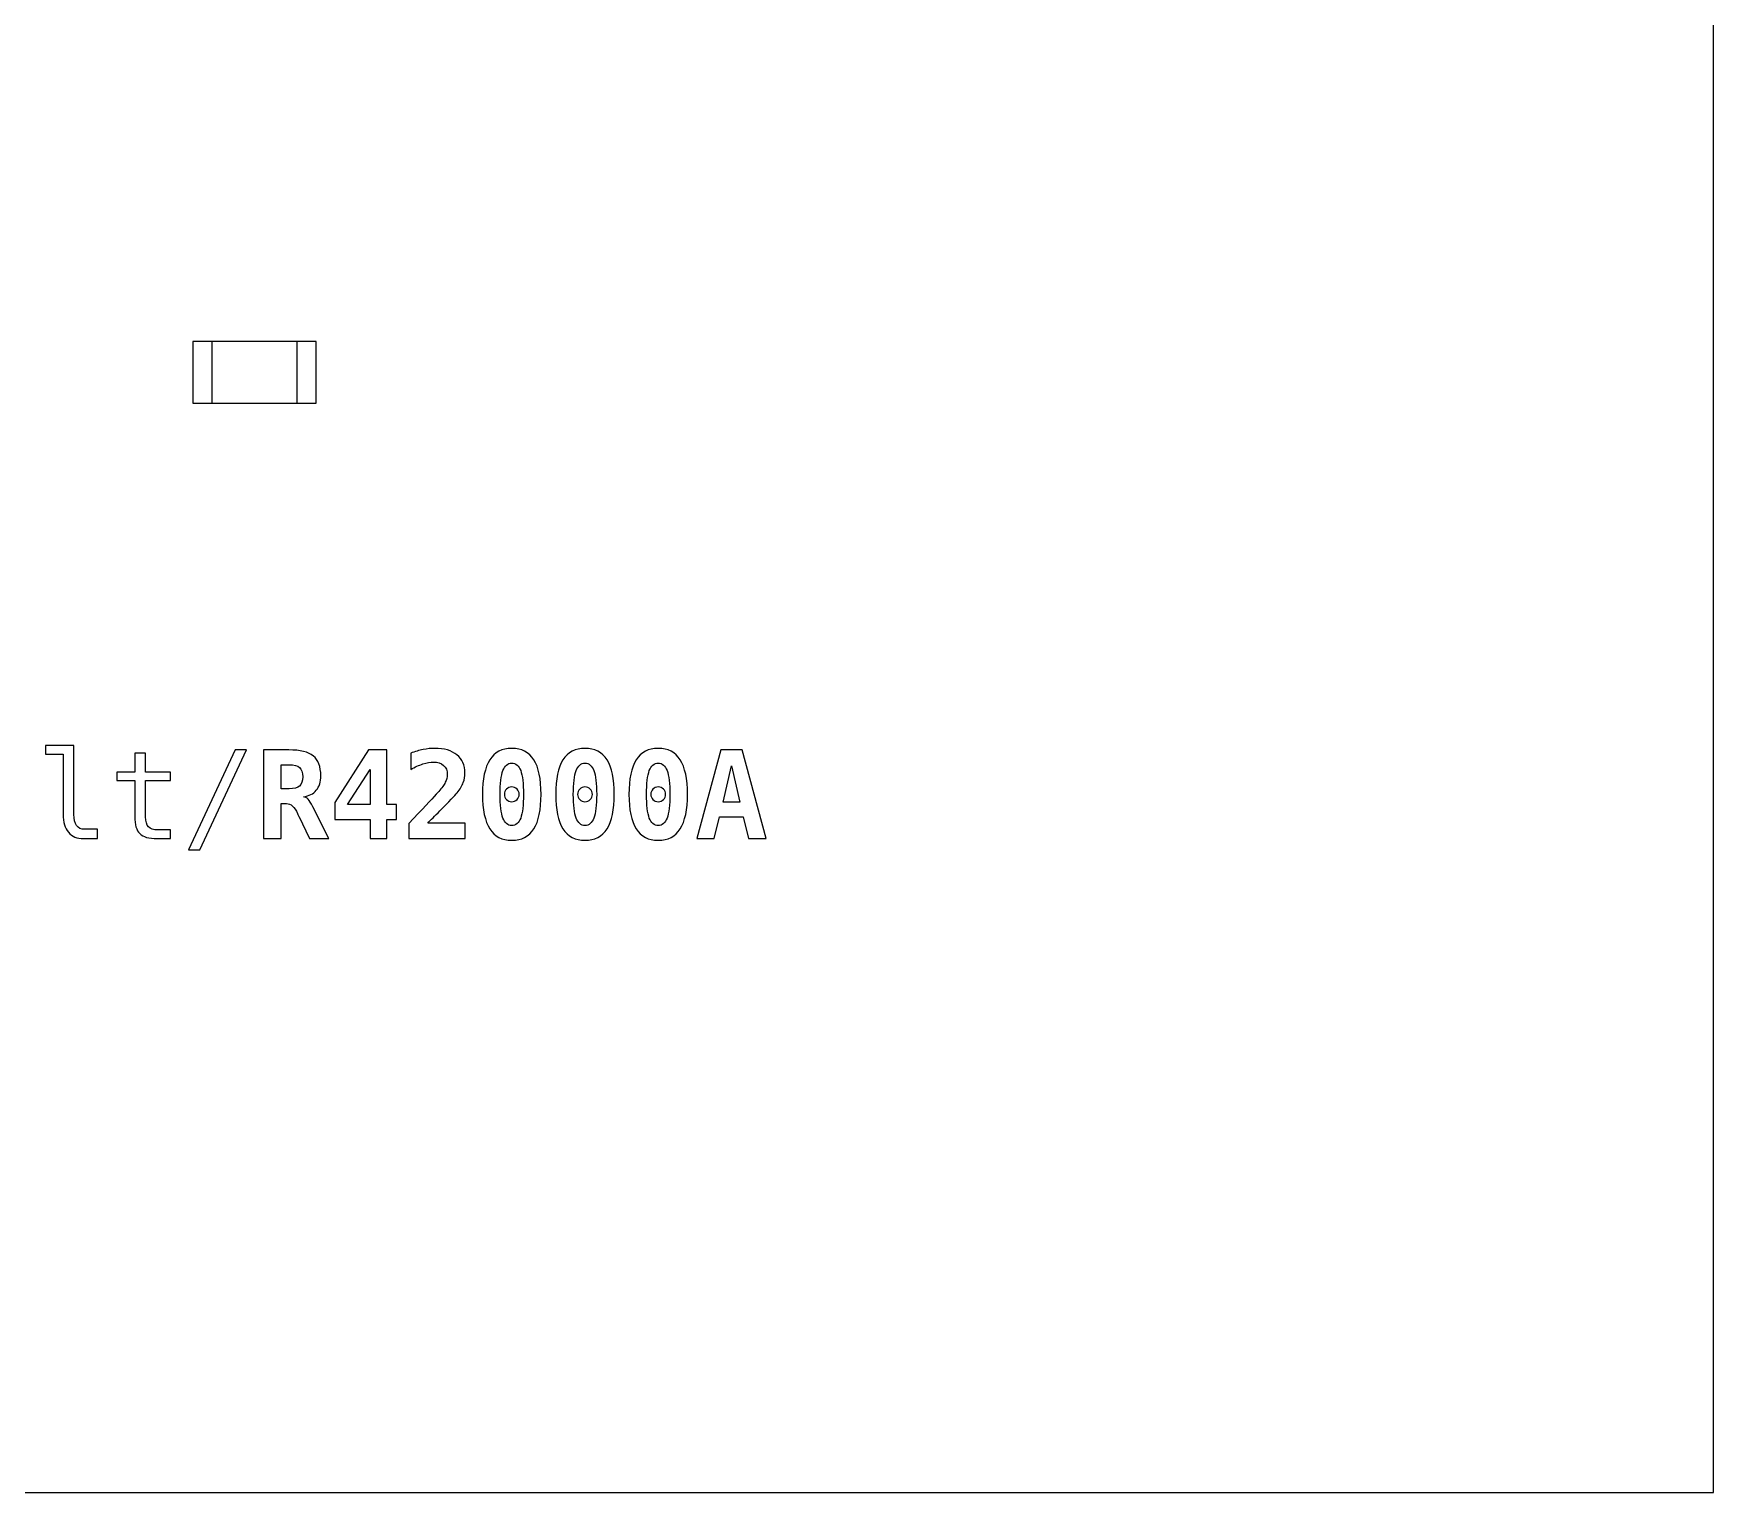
# Model space of a CAD drawing. Extents: x -117 to -93, y -160.5 to -136.5.
# Drawn here: x -106.82 to -93, y -160.5 to -148.5 of the extents above; entities that cross this region are included whole.
import ezdxf

# ---------------------------------------------------------------- set-up
doc = ezdxf.new("R2010")
doc.units = 0
doc.header["$MEASUREMENT"] = 0
doc.layers.add('LAYER_1', color=7, linetype='CONTINUOUS')

msp = doc.modelspace()

# ---------------------------------------------------------------- linework, layer by layer
at = {"layer": 'LAYER_1', "color": 7}
for points in [[(-117, -160.5), (-93, -160.5), (-93, -136.5), (-117, -136.5), (-117, -160.5)], [(-105.508, -151.5395), (-104.492, -151.5395), (-104.492, -151.0315), (-105.508, -151.0315), (-105.508, -151.5395)], [(-105.35, -151.5395), (-104.65, -151.5395), (-104.65, -151.0315), (-105.35, -151.0315), (-105.35, -151.5395)]]:
    msp.add_lwpolyline(points, close=True, dxfattribs=at)
at = {"layer": 'LAYER_1'}
for points, knots in [([(-106.4853, -154.9235), (-106.4853, -154.9639), (-106.4779, -154.9942), (-106.4631, -155.0147), (-106.4631, -155.0147), (-106.4483, -155.0352), (-106.4264, -155.0455), (-106.3974, -155.0455), (-106.3974, -155.0455), (-106.3974, -155.0455), (-106.2924, -155.0455), (-106.2924, -155.0455), (-106.2924, -155.0455), (-106.2924, -155.0455), (-106.2924, -155.1217), (-106.2924, -155.1217), (-106.2924, -155.1217), (-106.2924, -155.1217), (-106.4061, -155.1217), (-106.4061, -155.1217), (-106.4061, -155.1217), (-106.4599, -155.1217), (-106.5014, -155.1044), (-106.5309, -155.0699), (-106.5309, -155.0699), (-106.5604, -155.0354), (-106.5751, -154.9865), (-106.5751, -154.9235), (-106.5751, -154.9235), (-106.5751, -154.9235), (-106.5751, -154.4268), (-106.5751, -154.4268), (-106.5751, -154.4268), (-106.5751, -154.4268), (-106.7191, -154.4268), (-106.7191, -154.4268), (-106.7191, -154.4268), (-106.7191, -154.4268), (-106.7191, -154.3565), (-106.7191, -154.3565), (-106.7191, -154.3565), (-106.7191, -154.3565), (-106.4853, -154.3565), (-106.4853, -154.3565), (-106.4853, -154.3565), (-106.4853, -154.3565), (-106.4853, -154.9235), (-106.4853, -154.9235)], [0, 0, 0, 0, 0.0833333, 0.0833333, 0.0833333, 0.0833333, 0.1666667, 0.1666667, 0.1666667, 0.1666667, 0.25, 0.25, 0.25, 0.25, 0.3333333, 0.3333333, 0.3333333, 0.3333333, 0.4166667, 0.4166667, 0.4166667, 0.4166667, 0.5, 0.5, 0.5, 0.5, 0.5833333, 0.5833333, 0.5833333, 0.5833333, 0.6666667, 0.6666667, 0.6666667, 0.6666667, 0.75, 0.75, 0.75, 0.75, 0.8333333, 0.8333333, 0.8333333, 0.8333333, 0.9166667, 0.9166667, 0.9166667, 0.9166667, 1, 1, 1, 1]), ([(-105.8953, -154.4195), (-105.8953, -154.4195), (-105.8953, -154.5748), (-105.8953, -154.5748), (-105.8953, -154.5748), (-105.8953, -154.5748), (-105.6911, -154.5748), (-105.6911, -154.5748), (-105.6911, -154.5748), (-105.6911, -154.5748), (-105.6911, -154.6447), (-105.6911, -154.6447), (-105.6911, -154.6447), (-105.6911, -154.6447), (-105.8953, -154.6447), (-105.8953, -154.6447), (-105.8953, -154.6447), (-105.8953, -154.6447), (-105.8953, -154.9415), (-105.8953, -154.9415), (-105.8953, -154.9415), (-105.8953, -154.9819), (-105.8877, -155.01), (-105.8723, -155.0259), (-105.8723, -155.0259), (-105.857, -155.0419), (-105.8303, -155.0499), (-105.7923, -155.0499), (-105.7923, -155.0499), (-105.7923, -155.0499), (-105.6911, -155.0499), (-105.6911, -155.0499), (-105.6911, -155.0499), (-105.6911, -155.0499), (-105.6911, -155.1217), (-105.6911, -155.1217), (-105.6911, -155.1217), (-105.6911, -155.1217), (-105.801, -155.1217), (-105.801, -155.1217), (-105.801, -155.1217), (-105.8685, -155.1217), (-105.916, -155.1082), (-105.9437, -155.0812), (-105.9437, -155.0812), (-105.9713, -155.0542), (-105.9852, -155.0075), (-105.9852, -154.9415), (-105.9852, -154.9415), (-105.9852, -154.9415), (-105.9852, -154.6447), (-105.9852, -154.6447), (-105.9852, -154.6447), (-105.9852, -154.6447), (-106.1312, -154.6447), (-106.1312, -154.6447), (-106.1312, -154.6447), (-106.1312, -154.6447), (-106.1312, -154.5748), (-106.1312, -154.5748), (-106.1312, -154.5748), (-106.1312, -154.5748), (-105.9852, -154.5748), (-105.9852, -154.5748), (-105.9852, -154.5748), (-105.9852, -154.5748), (-105.9852, -154.4195), (-105.9852, -154.4195), (-105.9852, -154.4195), (-105.9852, -154.4195), (-105.8953, -154.4195), (-105.8953, -154.4195)], [0, 0, 0, 0, 0.0555556, 0.0555556, 0.0555556, 0.0555556, 0.1111111, 0.1111111, 0.1111111, 0.1111111, 0.1666667, 0.1666667, 0.1666667, 0.1666667, 0.2222222, 0.2222222, 0.2222222, 0.2222222, 0.2777778, 0.2777778, 0.2777778, 0.2777778, 0.3333333, 0.3333333, 0.3333333, 0.3333333, 0.3888889, 0.3888889, 0.3888889, 0.3888889, 0.4444444, 0.4444444, 0.4444444, 0.4444444, 0.5, 0.5, 0.5, 0.5, 0.5555556, 0.5555556, 0.5555556, 0.5555556, 0.6111111, 0.6111111, 0.6111111, 0.6111111, 0.6666667, 0.6666667, 0.6666667, 0.6666667, 0.7222222, 0.7222222, 0.7222222, 0.7222222, 0.7777778, 0.7777778, 0.7777778, 0.7777778, 0.8333333, 0.8333333, 0.8333333, 0.8333333, 0.8888889, 0.8888889, 0.8888889, 0.8888889, 0.9444444, 0.9444444, 0.9444444, 0.9444444, 1, 1, 1, 1]), ([(-105.1589, -154.3926), (-105.1589, -154.3926), (-105.066, -154.3926), (-105.066, -154.3926), (-105.066, -154.3926), (-105.066, -154.3926), (-105.4499, -155.2145), (-105.4499, -155.2145), (-105.4499, -155.2145), (-105.4499, -155.2145), (-105.5433, -155.2145), (-105.5433, -155.2145), (-105.5433, -155.2145), (-105.5433, -155.2145), (-105.1589, -154.3926), (-105.1589, -154.3926)], [0, 0, 0, 0, 0.25, 0.25, 0.25, 0.25, 0.5, 0.5, 0.5, 0.5, 0.75, 0.75, 0.75, 0.75, 1, 1, 1, 1]), ([(-104.597, -154.7775), (-104.5826, -154.7803), (-104.5701, -154.7872), (-104.5596, -154.7978), (-104.5596, -154.7978), (-104.549, -154.8083), (-104.5361, -154.829), (-104.5208, -154.8595), (-104.5208, -154.8595), (-104.5208, -154.8595), (-104.3888, -155.1217), (-104.3888, -155.1217), (-104.3888, -155.1217), (-104.3888, -155.1217), (-104.5471, -155.1217), (-104.5471, -155.1217), (-104.5471, -155.1217), (-104.5471, -155.1217), (-104.635, -154.9377), (-104.635, -154.9377), (-104.635, -154.9377), (-104.6376, -154.9325), (-104.6411, -154.9253), (-104.6453, -154.9162), (-104.6453, -154.9162), (-104.671, -154.8612), (-104.7013, -154.8337), (-104.7361, -154.8337), (-104.7361, -154.8337), (-104.7361, -154.8337), (-104.782, -154.8337), (-104.782, -154.8337), (-104.782, -154.8337), (-104.782, -154.8337), (-104.782, -155.1217), (-104.782, -155.1217), (-104.782, -155.1217), (-104.782, -155.1217), (-104.926, -155.1217), (-104.926, -155.1217), (-104.926, -155.1217), (-104.926, -155.1217), (-104.926, -154.3926), (-104.926, -154.3926), (-104.926, -154.3926), (-104.926, -154.3926), (-104.718, -154.3926), (-104.718, -154.3926), (-104.718, -154.3926), (-104.6243, -154.3926), (-104.557, -154.4093), (-104.5161, -154.4425), (-104.5161, -154.4425), (-104.4753, -154.4756), (-104.4548, -154.5296), (-104.4548, -154.6046), (-104.4548, -154.6046), (-104.4548, -154.6547), (-104.4669, -154.6947), (-104.4915, -154.7243), (-104.4915, -154.7243), (-104.5158, -154.7538), (-104.551, -154.7717), (-104.597, -154.7775)], [0, 0, 0, 0, 0.0625, 0.0625, 0.0625, 0.0625, 0.125, 0.125, 0.125, 0.125, 0.1875, 0.1875, 0.1875, 0.1875, 0.25, 0.25, 0.25, 0.25, 0.3125, 0.3125, 0.3125, 0.3125, 0.375, 0.375, 0.375, 0.375, 0.4375, 0.4375, 0.4375, 0.4375, 0.5, 0.5, 0.5, 0.5, 0.5625, 0.5625, 0.5625, 0.5625, 0.625, 0.625, 0.625, 0.625, 0.6875, 0.6875, 0.6875, 0.6875, 0.75, 0.75, 0.75, 0.75, 0.8125, 0.8125, 0.8125, 0.8125, 0.875, 0.875, 0.875, 0.875, 0.9375, 0.9375, 0.9375, 0.9375, 1, 1, 1, 1]), ([(-104.0625, -154.3926), (-104.0625, -154.3926), (-103.9117, -154.3926), (-103.9117, -154.3926), (-103.9117, -154.3926), (-103.9117, -154.3926), (-103.9117, -154.8408), (-103.9117, -154.8408), (-103.9117, -154.8408), (-103.9117, -154.8408), (-103.8317, -154.8408), (-103.8317, -154.8408), (-103.8317, -154.8408), (-103.8317, -154.8408), (-103.8317, -154.9644), (-103.8317, -154.9644), (-103.8317, -154.9644), (-103.8317, -154.9644), (-103.9117, -154.9644), (-103.9117, -154.9644), (-103.9117, -154.9644), (-103.9117, -154.9644), (-103.9117, -155.1217), (-103.9117, -155.1217), (-103.9117, -155.1217), (-103.9117, -155.1217), (-104.0499, -155.1217), (-104.0499, -155.1217), (-104.0499, -155.1217), (-104.0499, -155.1217), (-104.0499, -154.9644), (-104.0499, -154.9644), (-104.0499, -154.9644), (-104.0499, -154.9644), (-104.3391, -154.9644), (-104.3391, -154.9644), (-104.3391, -154.9644), (-104.3391, -154.9644), (-104.3391, -154.8247), (-104.3391, -154.8247), (-104.3391, -154.8247), (-104.3391, -154.8247), (-104.0625, -154.3926), (-104.0625, -154.3926)], [0, 0, 0, 0, 0.0909091, 0.0909091, 0.0909091, 0.0909091, 0.1818182, 0.1818182, 0.1818182, 0.1818182, 0.2727273, 0.2727273, 0.2727273, 0.2727273, 0.3636364, 0.3636364, 0.3636364, 0.3636364, 0.4545455, 0.4545455, 0.4545455, 0.4545455, 0.5454545, 0.5454545, 0.5454545, 0.5454545, 0.6363636, 0.6363636, 0.6363636, 0.6363636, 0.7272727, 0.7272727, 0.7272727, 0.7272727, 0.8181818, 0.8181818, 0.8181818, 0.8181818, 0.9090909, 0.9090909, 0.9090909, 0.9090909, 1, 1, 1, 1]), ([(-103.5749, -154.9947), (-103.5749, -154.9947), (-103.2677, -154.9947), (-103.2677, -154.9947), (-103.2677, -154.9947), (-103.2677, -154.9947), (-103.2677, -155.1217), (-103.2677, -155.1217), (-103.2677, -155.1217), (-103.2677, -155.1217), (-103.7306, -155.1217), (-103.7306, -155.1217), (-103.7306, -155.1217), (-103.7306, -155.1217), (-103.7306, -154.9985), (-103.7306, -154.9985), (-103.7306, -154.9985), (-103.7306, -154.9985), (-103.6525, -154.9157), (-103.6525, -154.9157), (-103.6525, -154.9157), (-103.5598, -154.817), (-103.5034, -154.7563), (-103.4836, -154.7335), (-103.4836, -154.7335), (-103.4593, -154.7055), (-103.4416, -154.6807), (-103.4309, -154.659), (-103.4309, -154.659), (-103.4201, -154.6373), (-103.4148, -154.616), (-103.4148, -154.5948), (-103.4148, -154.5948), (-103.4148, -154.5623), (-103.4246, -154.5371), (-103.4443, -154.5195), (-103.4443, -154.5195), (-103.4639, -154.5016), (-103.4919, -154.4928), (-103.5279, -154.4928), (-103.5279, -154.4928), (-103.5538, -154.4928), (-103.5826, -154.498), (-103.6146, -154.5081), (-103.6146, -154.5081), (-103.6468, -154.5185), (-103.6801, -154.5333), (-103.715, -154.5528), (-103.715, -154.5528), (-103.715, -154.5528), (-103.715, -154.4185), (-103.715, -154.4185), (-103.715, -154.4185), (-103.6801, -154.4058), (-103.6461, -154.3961), (-103.6126, -154.3895), (-103.6126, -154.3895), (-103.5793, -154.3828), (-103.5473, -154.3795), (-103.5168, -154.3795), (-103.5168, -154.3795), (-103.4396, -154.3795), (-103.3789, -154.3975), (-103.3349, -154.4335), (-103.3349, -154.4335), (-103.2908, -154.4693), (-103.2687, -154.5185), (-103.2687, -154.5806), (-103.2687, -154.5806), (-103.2687, -154.6093), (-103.2736, -154.6362), (-103.2831, -154.6612), (-103.2831, -154.6612), (-103.2928, -154.6863), (-103.3093, -154.7142), (-103.3328, -154.7447), (-103.3328, -154.7447), (-103.3499, -154.7668), (-103.3973, -154.8167), (-103.4748, -154.8942), (-103.4748, -154.8942), (-103.5168, -154.936), (-103.5501, -154.9697), (-103.5749, -154.9947)], [0, 0, 0, 0, 0.047619, 0.047619, 0.047619, 0.047619, 0.0952381, 0.0952381, 0.0952381, 0.0952381, 0.1428571, 0.1428571, 0.1428571, 0.1428571, 0.1904762, 0.1904762, 0.1904762, 0.1904762, 0.2380952, 0.2380952, 0.2380952, 0.2380952, 0.2857143, 0.2857143, 0.2857143, 0.2857143, 0.3333333, 0.3333333, 0.3333333, 0.3333333, 0.3809524, 0.3809524, 0.3809524, 0.3809524, 0.4285714, 0.4285714, 0.4285714, 0.4285714, 0.4761905, 0.4761905, 0.4761905, 0.4761905, 0.5238095, 0.5238095, 0.5238095, 0.5238095, 0.5714286, 0.5714286, 0.5714286, 0.5714286, 0.6190476, 0.6190476, 0.6190476, 0.6190476, 0.6666667, 0.6666667, 0.6666667, 0.6666667, 0.7142857, 0.7142857, 0.7142857, 0.7142857, 0.7619048, 0.7619048, 0.7619048, 0.7619048, 0.8095238, 0.8095238, 0.8095238, 0.8095238, 0.8571429, 0.8571429, 0.8571429, 0.8571429, 0.9047619, 0.9047619, 0.9047619, 0.9047619, 0.952381, 0.952381, 0.952381, 0.952381, 1, 1, 1, 1]), ([(-103.1247, -154.7578), (-103.1247, -154.6317), (-103.1047, -154.537), (-103.0647, -154.474), (-103.0647, -154.474), (-103.0245, -154.411), (-102.9643, -154.3795), (-102.8838, -154.3795), (-102.8838, -154.3795), (-102.8032, -154.3795), (-102.7428, -154.4108), (-102.7027, -154.4736), (-102.7027, -154.4736), (-102.6626, -154.5365), (-102.6426, -154.6313), (-102.6426, -154.7578), (-102.6426, -154.7578), (-102.6426, -154.8842), (-102.6626, -154.9789), (-102.7027, -155.0417), (-102.7027, -155.0417), (-102.7428, -155.1045), (-102.8032, -155.1359), (-102.8838, -155.1359), (-102.8838, -155.1359), (-102.9643, -155.1359), (-103.0245, -155.1044), (-103.0647, -155.0414), (-103.0647, -155.0414), (-103.1047, -154.9784), (-103.1247, -154.8838), (-103.1247, -154.7578)], [0, 0, 0, 0, 0.125, 0.125, 0.125, 0.125, 0.25, 0.25, 0.25, 0.25, 0.375, 0.375, 0.375, 0.375, 0.5, 0.5, 0.5, 0.5, 0.625, 0.625, 0.625, 0.625, 0.75, 0.75, 0.75, 0.75, 0.875, 0.875, 0.875, 0.875, 1, 1, 1, 1]), ([(-102.5226, -154.7578), (-102.5226, -154.6317), (-102.5026, -154.537), (-102.4626, -154.474), (-102.4626, -154.474), (-102.4224, -154.411), (-102.3622, -154.3795), (-102.2817, -154.3795), (-102.2817, -154.3795), (-102.2011, -154.3795), (-102.1407, -154.4108), (-102.1006, -154.4736), (-102.1006, -154.4736), (-102.0605, -154.5365), (-102.0405, -154.6313), (-102.0405, -154.7578), (-102.0405, -154.7578), (-102.0405, -154.8842), (-102.0605, -154.9789), (-102.1006, -155.0417), (-102.1006, -155.0417), (-102.1407, -155.1045), (-102.2011, -155.1359), (-102.2817, -155.1359), (-102.2817, -155.1359), (-102.3622, -155.1359), (-102.4224, -155.1044), (-102.4626, -155.0414), (-102.4626, -155.0414), (-102.5026, -154.9784), (-102.5226, -154.8838), (-102.5226, -154.7578)], [0, 0, 0, 0, 0.125, 0.125, 0.125, 0.125, 0.25, 0.25, 0.25, 0.25, 0.375, 0.375, 0.375, 0.375, 0.5, 0.5, 0.5, 0.5, 0.625, 0.625, 0.625, 0.625, 0.75, 0.75, 0.75, 0.75, 0.875, 0.875, 0.875, 0.875, 1, 1, 1, 1]), ([(-101.9205, -154.7578), (-101.9205, -154.6317), (-101.9005, -154.537), (-101.8605, -154.474), (-101.8605, -154.474), (-101.8203, -154.411), (-101.7601, -154.3795), (-101.6796, -154.3795), (-101.6796, -154.3795), (-101.599, -154.3795), (-101.5386, -154.4108), (-101.4985, -154.4736), (-101.4985, -154.4736), (-101.4584, -154.5365), (-101.4384, -154.6313), (-101.4384, -154.7578), (-101.4384, -154.7578), (-101.4384, -154.8842), (-101.4584, -154.9789), (-101.4985, -155.0417), (-101.4985, -155.0417), (-101.5386, -155.1045), (-101.599, -155.1359), (-101.6796, -155.1359), (-101.6796, -155.1359), (-101.7601, -155.1359), (-101.8203, -155.1044), (-101.8605, -155.0414), (-101.8605, -155.0414), (-101.9005, -154.9784), (-101.9205, -154.8838), (-101.9205, -154.7578)], [0, 0, 0, 0, 0.125, 0.125, 0.125, 0.125, 0.25, 0.25, 0.25, 0.25, 0.375, 0.375, 0.375, 0.375, 0.5, 0.5, 0.5, 0.5, 0.625, 0.625, 0.625, 0.625, 0.75, 0.75, 0.75, 0.75, 0.875, 0.875, 0.875, 0.875, 1, 1, 1, 1]), ([(-101.1654, -154.3926), (-101.1654, -154.3926), (-100.9892, -154.3926), (-100.9892, -154.3926), (-100.9892, -154.3926), (-100.9892, -154.3926), (-100.7923, -155.1217), (-100.7923, -155.1217), (-100.7923, -155.1217), (-100.7923, -155.1217), (-100.9364, -155.1217), (-100.9364, -155.1217), (-100.9364, -155.1217), (-100.9364, -155.1217), (-100.9814, -154.9415), (-100.9814, -154.9415), (-100.9814, -154.9415), (-100.9814, -154.9415), (-101.1742, -154.9415), (-101.1742, -154.9415), (-101.1742, -154.9415), (-101.1742, -154.9415), (-101.2182, -155.1217), (-101.2182, -155.1217), (-101.2182, -155.1217), (-101.2182, -155.1217), (-101.3622, -155.1217), (-101.3622, -155.1217), (-101.3622, -155.1217), (-101.3622, -155.1217), (-101.1654, -154.3926), (-101.1654, -154.3926)], [0, 0, 0, 0, 0.125, 0.125, 0.125, 0.125, 0.25, 0.25, 0.25, 0.25, 0.375, 0.375, 0.375, 0.375, 0.5, 0.5, 0.5, 0.5, 0.625, 0.625, 0.625, 0.625, 0.75, 0.75, 0.75, 0.75, 0.875, 0.875, 0.875, 0.875, 1, 1, 1, 1]), ([(-104.782, -154.5138), (-104.782, -154.5138), (-104.782, -154.7125), (-104.782, -154.7125), (-104.782, -154.7125), (-104.782, -154.7125), (-104.7141, -154.7125), (-104.7141, -154.7125), (-104.7141, -154.7125), (-104.6748, -154.7125), (-104.6465, -154.7048), (-104.6295, -154.6893), (-104.6295, -154.6893), (-104.6123, -154.6738), (-104.6038, -154.6483), (-104.6038, -154.613), (-104.6038, -154.613), (-104.6038, -154.5775), (-104.6123, -154.552), (-104.6291, -154.5368), (-104.6291, -154.5368), (-104.6461, -154.5215), (-104.6745, -154.5138), (-104.7141, -154.5138), (-104.7141, -154.5138), (-104.7141, -154.5138), (-104.782, -154.5138), (-104.782, -154.5138)], [0, 0, 0, 0, 0.1428571, 0.1428571, 0.1428571, 0.1428571, 0.2857143, 0.2857143, 0.2857143, 0.2857143, 0.4285714, 0.4285714, 0.4285714, 0.4285714, 0.5714286, 0.5714286, 0.5714286, 0.5714286, 0.7142857, 0.7142857, 0.7142857, 0.7142857, 0.8571429, 0.8571429, 0.8571429, 0.8571429, 1, 1, 1, 1]), ([(-104.0499, -154.5528), (-104.0499, -154.5528), (-104.2341, -154.8408), (-104.2341, -154.8408), (-104.2341, -154.8408), (-104.2341, -154.8408), (-104.0499, -154.8408), (-104.0499, -154.8408), (-104.0499, -154.8408), (-104.0499, -154.8408), (-104.0499, -154.5528), (-104.0499, -154.5528)], [0, 0, 0, 0, 0.3333333, 0.3333333, 0.3333333, 0.3333333, 0.6666667, 0.6666667, 0.6666667, 0.6666667, 1, 1, 1, 1]), ([(-102.8838, -154.5015), (-102.9172, -154.5015), (-102.9413, -154.5218), (-102.9567, -154.5625), (-102.9567, -154.5625), (-102.972, -154.6033), (-102.9797, -154.6683), (-102.9797, -154.7578), (-102.9797, -154.7578), (-102.9797, -154.8472), (-102.972, -154.912), (-102.9567, -154.9528), (-102.9567, -154.9528), (-102.9413, -154.9935), (-102.9172, -155.0139), (-102.8838, -155.0139), (-102.8838, -155.0139), (-102.8503, -155.0139), (-102.826, -154.9935), (-102.8107, -154.9528), (-102.8107, -154.9528), (-102.7953, -154.912), (-102.7877, -154.8472), (-102.7877, -154.7578), (-102.7877, -154.7578), (-102.7877, -154.6683), (-102.7953, -154.6033), (-102.8107, -154.5625), (-102.8107, -154.5625), (-102.826, -154.5218), (-102.8503, -154.5015), (-102.8838, -154.5015)], [0, 0, 0, 0, 0.125, 0.125, 0.125, 0.125, 0.25, 0.25, 0.25, 0.25, 0.375, 0.375, 0.375, 0.375, 0.5, 0.5, 0.5, 0.5, 0.625, 0.625, 0.625, 0.625, 0.75, 0.75, 0.75, 0.75, 0.875, 0.875, 0.875, 0.875, 1, 1, 1, 1]), ([(-102.2817, -154.5015), (-102.3151, -154.5015), (-102.3392, -154.5218), (-102.3546, -154.5625), (-102.3546, -154.5625), (-102.3699, -154.6033), (-102.3776, -154.6683), (-102.3776, -154.7578), (-102.3776, -154.7578), (-102.3776, -154.8472), (-102.3699, -154.912), (-102.3546, -154.9528), (-102.3546, -154.9528), (-102.3392, -154.9935), (-102.3151, -155.0139), (-102.2817, -155.0139), (-102.2817, -155.0139), (-102.2482, -155.0139), (-102.2239, -154.9935), (-102.2086, -154.9528), (-102.2086, -154.9528), (-102.1932, -154.912), (-102.1856, -154.8472), (-102.1856, -154.7578), (-102.1856, -154.7578), (-102.1856, -154.6683), (-102.1932, -154.6033), (-102.2086, -154.5625), (-102.2086, -154.5625), (-102.2239, -154.5218), (-102.2482, -154.5015), (-102.2817, -154.5015)], [0, 0, 0, 0, 0.125, 0.125, 0.125, 0.125, 0.25, 0.25, 0.25, 0.25, 0.375, 0.375, 0.375, 0.375, 0.5, 0.5, 0.5, 0.5, 0.625, 0.625, 0.625, 0.625, 0.75, 0.75, 0.75, 0.75, 0.875, 0.875, 0.875, 0.875, 1, 1, 1, 1]), ([(-101.6796, -154.5015), (-101.713, -154.5015), (-101.7371, -154.5218), (-101.7525, -154.5625), (-101.7525, -154.5625), (-101.7678, -154.6033), (-101.7755, -154.6683), (-101.7755, -154.7578), (-101.7755, -154.7578), (-101.7755, -154.8472), (-101.7678, -154.912), (-101.7525, -154.9528), (-101.7525, -154.9528), (-101.7371, -154.9935), (-101.713, -155.0139), (-101.6796, -155.0139), (-101.6796, -155.0139), (-101.6461, -155.0139), (-101.6218, -154.9935), (-101.6065, -154.9528), (-101.6065, -154.9528), (-101.5911, -154.912), (-101.5835, -154.8472), (-101.5835, -154.7578), (-101.5835, -154.7578), (-101.5835, -154.6683), (-101.5911, -154.6033), (-101.6065, -154.5625), (-101.6065, -154.5625), (-101.6218, -154.5218), (-101.6461, -154.5015), (-101.6796, -154.5015)], [0, 0, 0, 0, 0.125, 0.125, 0.125, 0.125, 0.25, 0.25, 0.25, 0.25, 0.375, 0.375, 0.375, 0.375, 0.5, 0.5, 0.5, 0.5, 0.625, 0.625, 0.625, 0.625, 0.75, 0.75, 0.75, 0.75, 0.875, 0.875, 0.875, 0.875, 1, 1, 1, 1]), ([(-101.0775, -154.5245), (-101.0775, -154.5245), (-101.1454, -154.8228), (-101.1454, -154.8228), (-101.1454, -154.8228), (-101.1454, -154.8228), (-101.0092, -154.8228), (-101.0092, -154.8228), (-101.0092, -154.8228), (-101.0092, -154.8228), (-101.0775, -154.5245), (-101.0775, -154.5245)], [0, 0, 0, 0, 0.3333333, 0.3333333, 0.3333333, 0.3333333, 0.6666667, 0.6666667, 0.6666667, 0.6666667, 1, 1, 1, 1]), ([(-102.9445, -154.7578), (-102.9445, -154.7407), (-102.9387, -154.7262), (-102.9268, -154.7145), (-102.9268, -154.7145), (-102.9152, -154.7027), (-102.9008, -154.6968), (-102.8838, -154.6968), (-102.8838, -154.6968), (-102.8667, -154.6968), (-102.8522, -154.7027), (-102.8405, -154.7145), (-102.8405, -154.7145), (-102.8287, -154.7262), (-102.8228, -154.7407), (-102.8228, -154.7578), (-102.8228, -154.7578), (-102.8228, -154.7748), (-102.8287, -154.7892), (-102.8405, -154.8008), (-102.8405, -154.8008), (-102.8522, -154.8127), (-102.8667, -154.8185), (-102.8838, -154.8185), (-102.8838, -154.8185), (-102.9008, -154.8185), (-102.9152, -154.8127), (-102.9268, -154.8012), (-102.9268, -154.8012), (-102.9387, -154.7897), (-102.9445, -154.7752), (-102.9445, -154.7578)], [0, 0, 0, 0, 0.125, 0.125, 0.125, 0.125, 0.25, 0.25, 0.25, 0.25, 0.375, 0.375, 0.375, 0.375, 0.5, 0.5, 0.5, 0.5, 0.625, 0.625, 0.625, 0.625, 0.75, 0.75, 0.75, 0.75, 0.875, 0.875, 0.875, 0.875, 1, 1, 1, 1]), ([(-102.3424, -154.7578), (-102.3424, -154.7407), (-102.3366, -154.7262), (-102.3247, -154.7145), (-102.3247, -154.7145), (-102.3131, -154.7027), (-102.2987, -154.6968), (-102.2817, -154.6968), (-102.2817, -154.6968), (-102.2646, -154.6968), (-102.2501, -154.7027), (-102.2384, -154.7145), (-102.2384, -154.7145), (-102.2266, -154.7262), (-102.2207, -154.7407), (-102.2207, -154.7578), (-102.2207, -154.7578), (-102.2207, -154.7748), (-102.2266, -154.7892), (-102.2384, -154.8008), (-102.2384, -154.8008), (-102.2501, -154.8127), (-102.2646, -154.8185), (-102.2817, -154.8185), (-102.2817, -154.8185), (-102.2987, -154.8185), (-102.3131, -154.8127), (-102.3247, -154.8012), (-102.3247, -154.8012), (-102.3366, -154.7897), (-102.3424, -154.7752), (-102.3424, -154.7578)], [0, 0, 0, 0, 0.125, 0.125, 0.125, 0.125, 0.25, 0.25, 0.25, 0.25, 0.375, 0.375, 0.375, 0.375, 0.5, 0.5, 0.5, 0.5, 0.625, 0.625, 0.625, 0.625, 0.75, 0.75, 0.75, 0.75, 0.875, 0.875, 0.875, 0.875, 1, 1, 1, 1]), ([(-101.7403, -154.7578), (-101.7403, -154.7407), (-101.7345, -154.7262), (-101.7226, -154.7145), (-101.7226, -154.7145), (-101.711, -154.7027), (-101.6966, -154.6968), (-101.6796, -154.6968), (-101.6796, -154.6968), (-101.6625, -154.6968), (-101.648, -154.7027), (-101.6363, -154.7145), (-101.6363, -154.7145), (-101.6245, -154.7262), (-101.6186, -154.7407), (-101.6186, -154.7578), (-101.6186, -154.7578), (-101.6186, -154.7748), (-101.6245, -154.7892), (-101.6363, -154.8008), (-101.6363, -154.8008), (-101.648, -154.8127), (-101.6625, -154.8185), (-101.6796, -154.8185), (-101.6796, -154.8185), (-101.6966, -154.8185), (-101.711, -154.8127), (-101.7226, -154.8012), (-101.7226, -154.8012), (-101.7345, -154.7897), (-101.7403, -154.7752), (-101.7403, -154.7578)], [0, 0, 0, 0, 0.125, 0.125, 0.125, 0.125, 0.25, 0.25, 0.25, 0.25, 0.375, 0.375, 0.375, 0.375, 0.5, 0.5, 0.5, 0.5, 0.625, 0.625, 0.625, 0.625, 0.75, 0.75, 0.75, 0.75, 0.875, 0.875, 0.875, 0.875, 1, 1, 1, 1])]:
    msp.add_open_spline(points, degree=3, knots=knots, dxfattribs=at)

doc.saveas('drawing.dxf')
